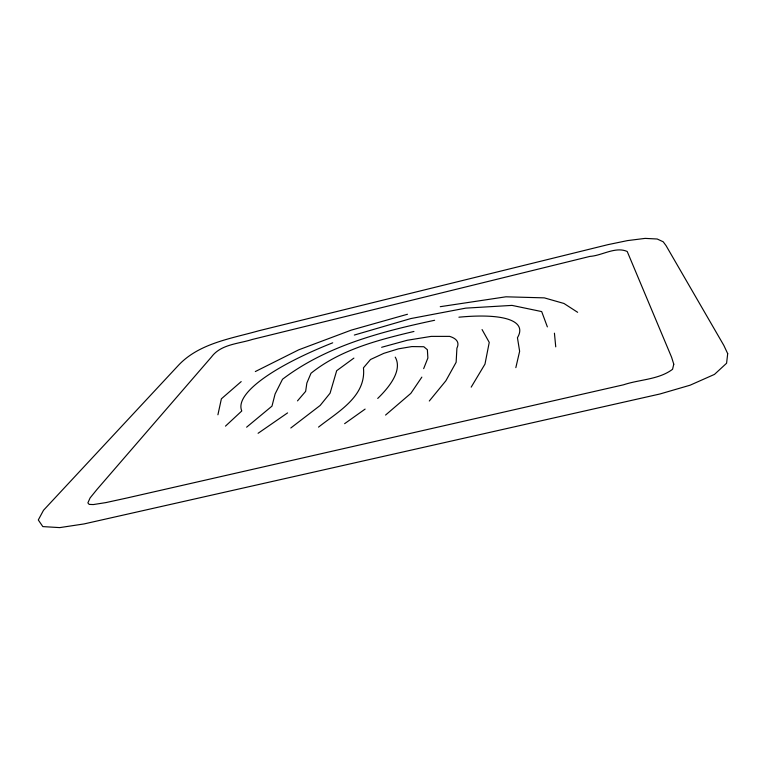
<?xml version="1.0" encoding="UTF-8"?>
<svg xmlns="http://www.w3.org/2000/svg" width="766" height="766" viewBox="0 0 766 766"><rect width="100%" height="100%" fill="white"/><g stroke="black" fill="none" stroke-linecap="round" stroke-linejoin="round"><path stroke-width="1.15" d="M217.917 414.779L221.384 398.818L241.194 381.602M515.834 367.642L519.635 351.297L517.443 337.701A137.756 33.886 -15.9 0 0 458.911 317.201M423.665 368.637L427.878 358.009L427.371 349.717L423.799 346.73L411.849 346.577L398.33 348.865L383.833 353.337L370.514 359.503L363.448 367.833C366.435 396.51 337.662 411.926 318.532 427.112M471.186 387.146L484.983 364.109L489.244 342.392L482.053 329.552M421.855 377.111L410.825 393.389L385.566 415.067M429.295 401.011L445.86 380.798L456.134 362.28L456.919 348.09A95.884 23.449 -16.2 0 0 449.604 336.379L431.239 336.379L407.253 340.257L381.64 347.295M297.505 400.877L305.644 391.369L306.869 383.029L310.996 373.262C340.353 349.65 377.964 340.027 413.946 331.458M225.482 426.135L241.797 410.959A173.547 42.906 -15.7 0 1 332.712 342.804M246.614 427.189L271.987 406.124L275.099 393.973L282.52 379.247C326.488 345.782 381.449 331.611 434.628 320.274M290.793 428.002L320.159 405.463L330.069 393.207L336.676 370.706L353.892 358.105M344.623 423.675L365.123 409.092M258.094 433.288L287.585 412.903M255.317 371.548L298.769 349.803L351.259 330.127L407.474 314.252M354.323 335.058L410.758 318.579L465.766 308.133L512.004 305.395L541.686 311.58L547.364 326.89M440.249 306.687L505.924 296.806L544.32 297.869L563.967 303.47L577.641 312.308M554.431 333.181L555.743 346.864M395.227 357.147A279.533 66.968 -18.9 0 1 377.715 398.435M727.7 353.653L726.58 363.247L714.467 374.402L690.07 385.212L659.909 393.992L84.001 523.944L59.738 527.611L42.819 526.596L38.3 519.961L43.509 510.271L178.804 364.932C199.514 343.178 231.188 338.601 258.831 330.759L608.08 244.622L627.507 240.601L645.135 238.389L657.199 239.002L663.203 241.788L666.027 245.589L723.841 345.428L727.7 353.653M673.774 364.204L672.558 369.298C658.741 379.716 639.514 379.409 623.543 384.8L127.242 497.929L105.861 502.601L93.337 504.564L89.191 504.401L87.87 502.908L90.082 497.948L96.966 489.474L211.416 357.042C220.914 344.173 238.379 343.915 252.311 339.453L589.983 256.39C601.999 255.662 615.452 246.221 627.22 251.487L671.591 357.243L673.774 364.204"/></g></svg>
